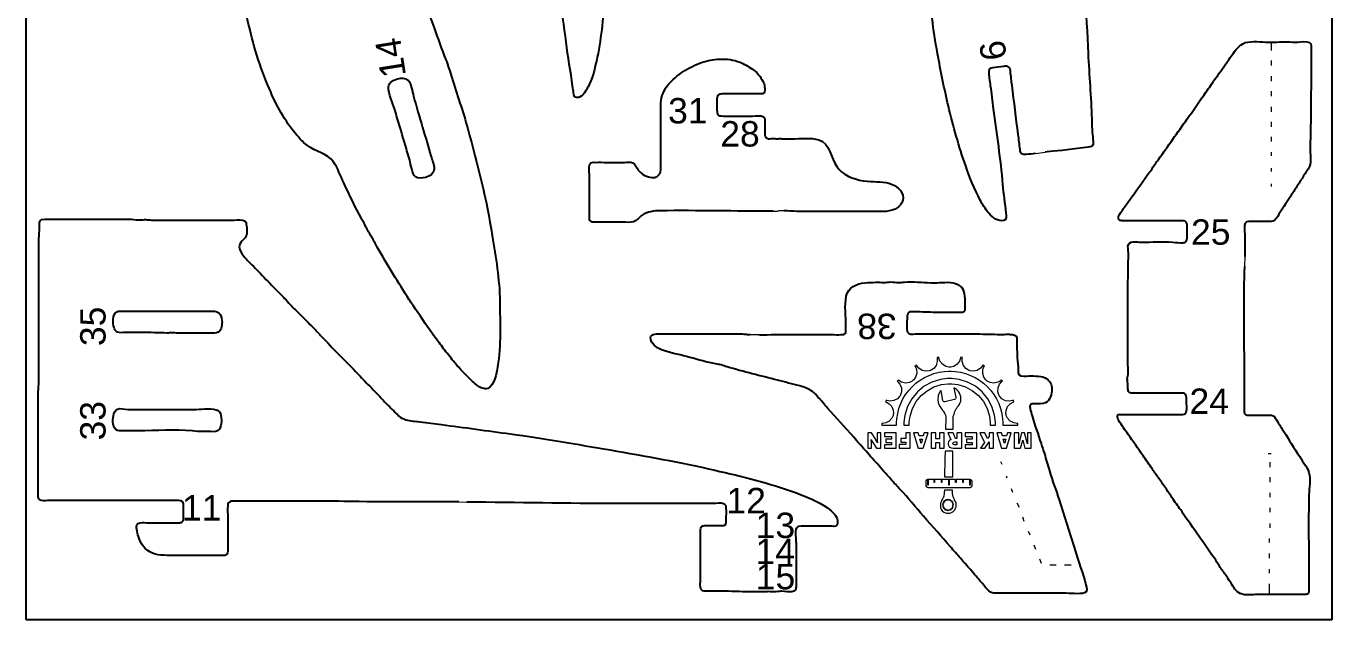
# Model space of a CAD drawing. Extents: x 0 to 180, y 67 to 296.
# Drawn here: x -0.2 to 179.7, y 66.6 to 148.4 of the extents above; entities that cross this region are included whole.
import ezdxf
from ezdxf.enums import TextEntityAlignment as Align

# ---------------------------------------------------------------- set-up
doc = ezdxf.new("R2010")
doc.units = 0
doc.layers.add('Cut', color=7, linetype='Continuous')
for name, color, linetype, lineweight in [('Gravur', 3, 'Continuous', 15), ('Stege', 5, 'Continuous', 20), ('Text', 1, 'Continuous', 25)]:
    doc.layers.add(name, color=color, linetype=linetype, lineweight=lineweight)
doc.styles.add('textstyle22', font='')
doc.styles.add('textstyle23', font='')
doc.styles.add('textstyle25', font='')
doc.styles.add('textstyle26', font='')
doc.styles.add('textstyle27', font='')
doc.styles.add('textstyle28', font='')
doc.styles.add('textstyle29', font='')
doc.styles.add('textstyle31', font='')
doc.styles.add('textstyle32', font='')
doc.styles.add('textstyle33', font='')
doc.styles.add('textstyle34', font='')
doc.styles.add('textstyle35', font='')
doc.styles.add('textstyle36', font='')
doc.styles.add('textstyle37', font='')
doc.styles.get('textstyle22').set_extended_font_data('Arial')
doc.styles.get('textstyle23').set_extended_font_data('Arial')
doc.styles.get('textstyle25').set_extended_font_data('Arial')
doc.styles.get('textstyle26').set_extended_font_data('Arial')
doc.styles.get('textstyle27').set_extended_font_data('Arial')
doc.styles.get('textstyle28').set_extended_font_data('Arial')
doc.styles.get('textstyle29').set_extended_font_data('Arial')
doc.styles.get('textstyle31').set_extended_font_data('Arial')
doc.styles.get('textstyle32').set_extended_font_data('Arial')
doc.styles.get('textstyle33').set_extended_font_data('Arial')
doc.styles.get('textstyle34').set_extended_font_data('Arial')
doc.styles.get('textstyle35').set_extended_font_data('Arial')
doc.styles.get('textstyle36').set_extended_font_data('Arial')
doc.styles.get('textstyle37').set_extended_font_data('Arial')

msp = doc.modelspace()

# ---------------------------------------------------------------- linework, layer by layer
at = {"layer": 'Cut'}
for p, q in [((-0.2, 66.56), (-0.2, 296.03)), ((179.69, 296.03), (179.69, 66.56)), ((150.23, 94.87), (150.04, 94.69)), ((179.69, 66.56), (-0.2, 66.56))]:
    msp.add_line(p, q, dxfattribs=at)
for points in [[(176.82, 145.11), (176.82, 142.16)], [(100.28, 139.02), (96.65, 139.02)], [(87.23, 129.31), (87.23, 132.45), (87.23, 136.47)], [(79.87, 129.6), (82.23, 129.6)], [(77.42, 123.22), (77.42, 127.54)], [(116.18, 122.83), (109.9, 122.83)], [(3.24, 121.75), (8.05, 121.75)], [(24.24, 121.65), (28.46, 121.65)], [(82.03, 121.36), (78.99, 121.36)], [(157.49, 121.56), (151.5, 121.56)], [(170.83, 121.46), (168.77, 121.46)], [(1.57, 113.31), (1.57, 119.1)], [(151.6, 103.6), (151.6, 113.22)], [(15.8, 109.09), (22.76, 109.09), (24.92, 109.09)], [(15.7, 106.15), (13.44, 106.15)], [(87.13, 105.95), (91.94, 105.95), (98.03, 105.95)], [(102.44, 105.86), (106.86, 105.86), (110.78, 105.86)], [(157.98, 97.81), (153.46, 97.81)], [(1.47, 85.35), (1.47, 91.92)], [(15.31, 92.61), (13.34, 92.61)], [(16.88, 82.99), (5.59, 82.99), (2.75, 82.99)], [(32.09, 82.9), (28.95, 82.9)], [(27.57, 81.13), (27.57, 76.71)], [(94.49, 82.6), (91.75, 82.6), (81.34, 82.6)], [(92.73, 72.49), (92.73, 77.5)], [(105.87, 77.11), (105.87, 72.99)], [(25.9, 75.44), (23.35, 75.44), (19.62, 75.44)], [(142.77, 70.24), (135.7, 70.24), (133.64, 70.24)]]:
    msp.add_lwpolyline(points, dxfattribs=at)
for points in [[(142.38, 177.68), (144.62, 166.83), (145.63, 155.66), (146.11, 144.61)], [(74.2, 146.18), (73.67, 150.58), (72.91, 154.95), (72.3, 159.33)], [(53.74, 153.84), (54.55, 151.97), (55.31, 150.07), (56, 148.15)], [(125.36, 144.61), (124.78, 147.83), (124.24, 151.06), (124.64, 154.33)], [(79.49, 152.27), (79.29, 149.36), (79.01, 146.39), (78.37, 143.54)], [(32.64, 141.38), (31.38, 144.52), (30.6, 147.78), (29.93, 151.09)], [(56, 148.15), (56.53, 146.68), (57.04, 145.18), (57.62, 143.73)], [(75.09, 140.1), (74.82, 142.13), (74.44, 144.15), (74.2, 146.18)], [(166.63, 145.3), (166.86, 145.55), (167.1, 145.78), (167.4, 145.95)], [(167.4, 145.95), (168.26, 146.41), (169.59, 146.19), (170.54, 146.18)], [(170.54, 146.18), (170.85, 146.18), (171.13, 146.15), (171.42, 146.16)], [(171.42, 146.16), (171.67, 146.16), (171.85, 146.18), (172.11, 146.18)], [(172.11, 146.18), (173.01, 146.19), (174.04, 146.18), (174.95, 146.18)], [(174.95, 146.18), (175.42, 146.18), (176.17, 146.33), (176.59, 146.13)], [(176.59, 146.13), (176.92, 145.97), (176.82, 145.4), (176.82, 145.11)], [(126.86, 137.35), (126.29, 139.76), (125.8, 142.18), (125.36, 144.61)], [(146.11, 144.61), (146.24, 141.61), (146.52, 138.6), (146.6, 135.59)], [(165.42, 143.63), (165.61, 143.9), (165.78, 144.15), (165.97, 144.42)], [(165.97, 144.42), (166.19, 144.73), (166.38, 145.02), (166.63, 145.3)], [(57.62, 143.73), (57.95, 142.94), (58.19, 142.1), (58.44, 141.28)], [(78.37, 143.54), (78.09, 142.33), (77.81, 141.09), (77.22, 140)], [(88.7, 140.79), (89.34, 141.42), (90.08, 141.98), (90.86, 142.43)], [(90.86, 142.43), (91.68, 142.9), (92.61, 143.31), (93.51, 143.56)], [(93.51, 143.56), (93.93, 143.68), (94.25, 143.72), (94.69, 143.79)], [(94.69, 143.79), (95.04, 143.84), (95.32, 143.83), (95.67, 143.83)], [(95.67, 143.83), (96.69, 143.83), (97.59, 143.69), (98.52, 143.22)], [(98.52, 143.22), (99.14, 142.9), (99.74, 142.58), (100.28, 142.12)], [(100.28, 142.12), (100.75, 141.71), (101.12, 141.16), (101.38, 140.59)], [(132.41, 142.16), (132.39, 141.54), (132.56, 140.82), (132.63, 140.2)], [(132.96, 142.62), (132.66, 142.57), (132.42, 142.49), (132.41, 142.16)], [(134.43, 142.82), (133.96, 142.76), (133.42, 142.7), (132.96, 142.62)], [(135.23, 142.69), (135.04, 142.89), (134.69, 142.85), (134.43, 142.82)], [(135.41, 142.06), (135.39, 142.31), (135.39, 142.52), (135.23, 142.69)], [(163.75, 141.28), (164.31, 142.06), (164.86, 142.85), (165.42, 143.63)], [(176.82, 142.16), (176.82, 139.05), (176.79, 135.94), (176.72, 132.84)], [(34.47, 137.26), (33.75, 138.59), (33.2, 139.98), (32.64, 141.38)], [(49.72, 140), (49.72, 140.64), (50.48, 140.98), (51.02, 141.12)], [(51.02, 141.12), (51.43, 141.22), (52.11, 141.27), (52.43, 140.93)], [(52.43, 140.93), (52.88, 140.46), (52.99, 139.35), (53.17, 138.73)], [(58.44, 141.28), (59.17, 138.92), (60, 136.6), (60.65, 134.21)], [(87.55, 139.12), (87.82, 139.78), (88.21, 140.29), (88.7, 140.79)], [(101.38, 140.59), (101.5, 140.34), (101.55, 140.08), (101.56, 139.81)], [(135.63, 140.2), (135.55, 140.82), (135.47, 141.44), (135.41, 142.06)], [(162.66, 139.71), (162.87, 140.01), (163.07, 140.28), (163.28, 140.59)], [(163.28, 140.59), (163.44, 140.83), (163.59, 141.05), (163.75, 141.28)], [(50.59, 136.86), (50.31, 137.81), (49.72, 139.02), (49.72, 140)], [(53.17, 138.73), (53.58, 137.29), (54, 135.84), (54.41, 134.41)], [(75.23, 139.12), (75.18, 139.42), (75.13, 139.79), (75.09, 140.1)], [(75.49, 138.56), (75.27, 138.67), (75.27, 138.92), (75.23, 139.12)], [(76.05, 138.6), (75.88, 138.53), (75.66, 138.48), (75.49, 138.56)], [(77.22, 140), (76.94, 139.49), (76.61, 138.83), (76.05, 138.6)], [(87.23, 136.47), (87.23, 137.37), (87.21, 138.27), (87.55, 139.12)], [(95.14, 138.86), (94.96, 138.68), (94.98, 138.4), (94.98, 138.14)], [(95.67, 139.02), (95.48, 139.01), (95.29, 139.01), (95.14, 138.86)], [(96.65, 139.02), (96.34, 139.02), (95.97, 139.03), (95.67, 139.02)], [(101.06, 139.03), (100.82, 139.01), (100.53, 139.02), (100.28, 139.02)], [(101.46, 139.18), (101.36, 139.05), (101.21, 139.04), (101.06, 139.03)], [(101.56, 139.81), (101.56, 139.62), (101.59, 139.35), (101.46, 139.18)], [(132.63, 140.2), (132.77, 139.12), (132.89, 138.04), (133.03, 136.96)], [(136.48, 133.43), (136.16, 135.68), (135.93, 137.95), (135.63, 140.2)], [(159.76, 135.59), (160.52, 136.66), (161.26, 137.74), (162.03, 138.83)], [(162.03, 138.83), (162.24, 139.13), (162.45, 139.41), (162.66, 139.71)], [(36.47, 134.12), (35.71, 135.1), (35.06, 136.16), (34.47, 137.26)], [(52.65, 129.9), (51.99, 132.22), (51.27, 134.54), (50.59, 136.86)], [(94.98, 136.76), (94.99, 136.59), (94.97, 136.45), (95.04, 136.3)], [(94.98, 138.14), (94.98, 137.73), (94.98, 137.16), (94.98, 136.76)], [(129.24, 129.11), (128.3, 131.8), (127.52, 134.57), (126.86, 137.35)], [(133.03, 136.96), (133.48, 133.51), (134.04, 130.02), (134.32, 126.56)], [(95.04, 136.3), (95.2, 135.96), (95.54, 135.99), (95.87, 135.98)], [(95.87, 135.98), (96.47, 135.97), (97.05, 135.98), (97.63, 135.98)], [(97.63, 135.98), (98.35, 135.98), (99.16, 135.98), (99.89, 135.98)], [(99.89, 135.98), (100.28, 135.98), (101.08, 136.13), (101.4, 135.88)], [(101.4, 135.88), (101.61, 135.71), (101.56, 135.34), (101.56, 135.1)], [(101.56, 135.1), (101.56, 134.61), (101.55, 134.11), (101.56, 133.62)], [(146.6, 135.59), (146.61, 134.88), (146.65, 134.14), (146.7, 133.43)], [(155.79, 129.99), (157.12, 131.86), (158.43, 133.73), (159.76, 135.59)], [(37.26, 133.14), (36.99, 133.46), (36.73, 133.78), (36.47, 134.12)], [(38.56, 131.92), (38.07, 132.31), (37.66, 132.67), (37.26, 133.14)], [(54.41, 134.41), (54.79, 133.11), (55.23, 131.79), (55.57, 130.49)], [(60.65, 134.21), (61.99, 129.36), (63.24, 124.48), (64.02, 119.5)], [(101.56, 133.62), (101.56, 133.33), (101.57, 133.04), (101.87, 132.91)], [(136.73, 131.37), (136.63, 132.02), (136.57, 132.76), (136.48, 133.43)], [(146.7, 133.43), (146.73, 133.01), (146.85, 132.58), (146.78, 132.16)], [(42.12, 129.7), (41.28, 130.85), (39.64, 131.08), (38.56, 131.92)], [(101.87, 132.91), (102.13, 132.8), (102.36, 132.9), (102.64, 132.89)], [(102.64, 132.89), (102.81, 132.89), (102.95, 132.86), (103.13, 132.86)], [(103.13, 132.86), (103.3, 132.85), (103.45, 132.87), (103.62, 132.87)], [(103.62, 132.87), (103.83, 132.87), (103.98, 132.85), (104.21, 132.84)], [(104.21, 132.84), (104.59, 132.83), (104.87, 132.84), (105.29, 132.84)], [(105.29, 132.84), (106.47, 132.84), (107.88, 133.05), (109.01, 132.7)], [(109.01, 132.7), (110.56, 132.22), (110.7, 130.17), (111.51, 129.01)], [(136.94, 130.78), (136.77, 130.92), (136.76, 131.15), (136.73, 131.37)], [(144.63, 131.49), (142.7, 131.26), (140.77, 131.08), (140.2, 131)], [(146.11, 131.68), (145.62, 131.61), (145.12, 131.55), (144.63, 131.49)], [(146.78, 132.16), (146.72, 131.79), (146.43, 131.72), (146.11, 131.68)], [(176.72, 132.84), (176.71, 131.99), (176.72, 131.14), (176.72, 130.29)], [(43.56, 126.76), (43.1, 127.72), (42.75, 128.83), (42.12, 129.7)], [(53.43, 127.61), (52.94, 128.04), (52.83, 129.28), (52.65, 129.9)], [(55.57, 130.49), (55.72, 129.93), (56.01, 129.3), (56.01, 128.72)], [(77.48, 129.37), (77.61, 129.65), (77.95, 129.6), (78.2, 129.6)], [(78.2, 129.6), (78.74, 129.61), (79.33, 129.6), (79.87, 129.6)], [(82.23, 129.6), (82.58, 129.6), (83.05, 129.69), (83.38, 129.54)], [(83.38, 129.54), (83.76, 129.38), (83.9, 128.83), (84.14, 128.52)], [(137.57, 130.69), (137.38, 130.68), (137.11, 130.65), (136.94, 130.78)], [(138.84, 130.82), (138.46, 130.77), (137.94, 130.7), (137.57, 130.69)], [(155.3, 129.31), (155.46, 129.54), (155.63, 129.76), (155.79, 129.99)], [(176.72, 130.29), (176.72, 129.86), (176.78, 129.41), (176.6, 129.01)], [(56.01, 128.72), (56.01, 128.07), (55.42, 127.69), (54.85, 127.53)], [(77.42, 127.54), (77.42, 128.06), (77.25, 128.92), (77.48, 129.37)], [(84.14, 128.52), (84.71, 127.79), (86.31, 126.95), (87.05, 127.95)], [(87.05, 127.95), (87.31, 128.31), (87.23, 128.88), (87.23, 129.31)], [(111.51, 129.01), (111.7, 128.74), (111.9, 128.48), (112.16, 128.27)], [(112.16, 128.27), (113.19, 127.4), (114.85, 127.01), (116.18, 126.96)], [(131.24, 124.4), (130.43, 125.9), (129.81, 127.49), (129.24, 129.11)], [(151.81, 124.4), (152.64, 125.54), (153.46, 126.7), (154.26, 127.84)], [(154.26, 127.84), (154.43, 128.07), (154.59, 128.29), (154.77, 128.52)], [(154.77, 128.52), (154.96, 128.79), (155.12, 129.04), (155.3, 129.31)], [(176.6, 129.01), (176.36, 128.51), (175.99, 128.03), (175.68, 127.54)], [(46.02, 121.85), (45.12, 123.44), (44.35, 125.1), (43.56, 126.76)], [(54.85, 127.53), (54.45, 127.43), (53.76, 127.32), (53.43, 127.61)], [(116.18, 126.96), (117.27, 126.91), (118.43, 127), (119.42, 126.43)], [(119.42, 126.43), (120.24, 125.94), (120.96, 124.97), (120.43, 124.01)], [(134.32, 126.56), (134.43, 125.25), (134.64, 123.94), (134.79, 122.64)], [(174.87, 126.27), (174.58, 125.79), (174.29, 125.38), (173.98, 124.89)], [(175.68, 127.54), (175.41, 127.11), (175.14, 126.69), (174.87, 126.27)], [(131.75, 123.52), (131.56, 123.81), (131.41, 124.09), (131.24, 124.4)], [(150.83, 123.03), (151.16, 123.49), (151.47, 123.94), (151.81, 124.4)], [(173.98, 124.89), (173.51, 124.16), (173.04, 123.47), (172.57, 122.73)], [(77.42, 122.05), (77.41, 122.39), (77.42, 122.86), (77.42, 123.22)], [(87.13, 122.93), (86.29, 122.92), (85.39, 122.8), (84.68, 122.32)], [(102.73, 122.86), (97.55, 122.86), (92.33, 122.99), (87.13, 122.93)], [(105.97, 122.84), (105.38, 122.86), (104.8, 122.93), (104.21, 122.93)], [(106.95, 122.83), (106.65, 122.83), (106.29, 122.84), (105.97, 122.84)], [(107.64, 122.83), (107.41, 122.83), (107.19, 122.83), (106.95, 122.83)], [(109.9, 122.83), (109.15, 122.83), (108.37, 122.83), (107.64, 122.83)], [(119.51, 123.16), (118.5, 122.67), (117.27, 122.83), (116.18, 122.83)], [(120.43, 124.01), (120.22, 123.62), (119.92, 123.35), (119.51, 123.16)], [(133.35, 121.79), (132.69, 122.16), (132.15, 122.89), (131.75, 123.52)], [(134.79, 122.64), (134.84, 122.24), (134.95, 121.71), (134.51, 121.59)], [(150.35, 122.24), (150.45, 122.5), (150.64, 122.77), (150.83, 123.03)], [(172.57, 122.73), (172.34, 122.37), (172.13, 121.88), (171.78, 121.61)], [(1.57, 119.1), (1.57, 119.6), (1.64, 120.08), (1.66, 120.57)], [(1.66, 120.57), (1.68, 120.92), (1.58, 121.22), (1.73, 121.52)], [(1.73, 121.52), (1.9, 121.87), (2.88, 121.75), (3.24, 121.75)], [(8.05, 121.75), (10.13, 121.75), (12.25, 121.84), (14.33, 121.75)], [(14.33, 121.75), (14.76, 121.73), (15.15, 121.64), (15.6, 121.66)], [(15.6, 121.66), (15.84, 121.67), (16.05, 121.71), (16.29, 121.71)], [(16.29, 121.71), (16.57, 121.7), (16.78, 121.66), (17.07, 121.65)], [(17.07, 121.65), (17.38, 121.65), (17.64, 121.65), (17.96, 121.65)], [(17.96, 121.65), (20.01, 121.65), (22.17, 121.65), (24.24, 121.65)], [(28.46, 121.65), (28.87, 121.65), (29.66, 121.8), (29.97, 121.5)], [(30.16, 120.87), (30.25, 120.31), (30.3, 119.69), (29.96, 119.2)], [(29.97, 121.5), (30.13, 121.34), (30.13, 121.08), (30.16, 120.87)], [(46.58, 120.77), (46.4, 121.14), (46.22, 121.5), (46.02, 121.85)], [(47.41, 119.3), (47.14, 119.78), (46.84, 120.27), (46.58, 120.77)], [(77.58, 121.46), (77.39, 121.61), (77.42, 121.86), (77.42, 122.05)], [(78.01, 121.36), (77.84, 121.37), (77.7, 121.36), (77.58, 121.46)], [(78.99, 121.36), (78.68, 121.36), (78.31, 121.35), (78.01, 121.36)], [(83.5, 121.42), (83.07, 121.26), (82.49, 121.36), (82.03, 121.36)], [(84.68, 122.32), (84.27, 122.04), (83.97, 121.59), (83.5, 121.42)], [(134.51, 121.59), (134.18, 121.49), (133.69, 121.6), (133.35, 121.79)], [(150.3, 121.78), (150.23, 121.96), (150.3, 122.13), (150.35, 122.24)], [(150.72, 121.56), (150.55, 121.58), (150.37, 121.58), (150.3, 121.78)], [(151.5, 121.56), (151.26, 121.56), (150.93, 121.54), (150.72, 121.56)], [(158.96, 121.56), (158.49, 121.56), (157.96, 121.56), (157.49, 121.56)], [(159.73, 121.06), (159.65, 121.54), (159.38, 121.55), (158.96, 121.56)], [(159.74, 119.3), (159.75, 119.81), (159.81, 120.6), (159.73, 121.06)], [(167.75, 121.23), (167.55, 120.83), (167.69, 120.13), (167.69, 119.69)], [(168.77, 121.46), (168.47, 121.46), (167.91, 121.55), (167.75, 121.23)], [(171.78, 121.61), (171.51, 121.41), (171.16, 121.46), (170.83, 121.46)], [(29.96, 119.2), (29.74, 118.88), (29.37, 118.69), (29.23, 118.31)], [(48.16, 117.93), (47.91, 118.38), (47.66, 118.85), (47.41, 119.3)], [(64.02, 119.5), (64.48, 116.53), (65.04, 113.47), (65.06, 110.47)], [(151.6, 118.02), (151.64, 118.89), (152.82, 118.61), (153.46, 118.61)], [(159.59, 118.68), (159.74, 118.84), (159.74, 119.09), (159.74, 119.3)], [(167.69, 119.69), (167.69, 118.48), (167.74, 117.27), (167.7, 116.63)], [(29.23, 118.31), (29.06, 117.85), (29.31, 117.32), (29.57, 116.95)], [(29.57, 116.95), (29.99, 116.33), (30.57, 115.81), (31.11, 115.28)], [(50.38, 114.2), (49.64, 115.42), (48.85, 116.67), (48.16, 117.93)], [(151.67, 116.85), (151.68, 117.24), (151.59, 117.63), (151.6, 118.02)], [(153.46, 118.61), (154.89, 118.61), (156.37, 118.7), (157.78, 118.6)], [(157.78, 118.6), (158.2, 118.57), (158.74, 118.5), (159.16, 118.53)], [(159.16, 118.53), (159.33, 118.54), (159.47, 118.57), (159.59, 118.68)], [(31.11, 115.28), (31.43, 114.95), (31.76, 114.63), (32.08, 114.29)], [(151.6, 113.22), (151.6, 114.43), (151.64, 115.64), (151.67, 116.85)], [(167.65, 115.26), (167.47, 111.14), (167.59, 106.18), (167.59, 101.24)], [(32.08, 114.29), (32.76, 113.57), (33.45, 112.85), (34.15, 112.14)], [(52.58, 110.66), (51.87, 111.84), (51.09, 113.01), (50.38, 114.2)], [(1.57, 99.38), (1.58, 104.01), (1.57, 108.67), (1.57, 113.31)], [(34.15, 112.14), (34.58, 111.7), (35, 111.3), (35.42, 110.86)], [(112.79, 111.15), (113.05, 112.41), (114.23, 112.89), (115.39, 113)], [(115.39, 113), (115.92, 113.05), (116.34, 113.01), (116.86, 113.08)], [(116.86, 113.08), (117.27, 113.13), (117.56, 113.05), (117.94, 113.04)], [(117.94, 113.04), (118.27, 113.04), (118.59, 113.12), (118.93, 113.12)], [(118.93, 113.12), (119.3, 113.12), (119.64, 113.03), (120, 113.03)], [(120, 113.03), (120.27, 113.03), (120.52, 113.09), (120.79, 113.11)], [(120.79, 113.11), (121.38, 113.15), (122.06, 113.15), (122.65, 113.11)], [(122.65, 113.11), (123.25, 113.07), (123.81, 113.02), (124.42, 113.02)], [(124.42, 113.02), (124.7, 113.02), (125.03, 113.02), (125.3, 113.02)], [(125.3, 113.02), (126.21, 113.02), (127.33, 113.23), (128.15, 112.78)], [(128.15, 112.78), (128.43, 112.63), (128.66, 112.42), (128.83, 112.14)], [(128.83, 112.14), (129.04, 111.77), (129.07, 111.28), (129.11, 110.86)], [(35.42, 110.86), (35.7, 110.57), (35.93, 110.27), (36.21, 109.98)], [(36.21, 109.98), (36.68, 109.48), (37.17, 109.04), (37.65, 108.56)], [(53.11, 109.88), (52.93, 110.15), (52.75, 110.38), (52.58, 110.66)], [(55.8, 105.95), (54.89, 107.25), (54, 108.57), (53.11, 109.88)], [(65.06, 110.47), (65.07, 107.43), (65.26, 104.46), (64.75, 101.44)], [(112.74, 107.03), (112.74, 108.34), (112.53, 109.87), (112.79, 111.15)], [(129.11, 110.86), (129.15, 110.49), (129.13, 110.05), (129.13, 109.68)], [(11.93, 106.84), (11.74, 107.43), (11.65, 108.61), (12.29, 108.99)], [(12.29, 108.99), (12.55, 109.15), (12.87, 109.09), (13.15, 109.09)], [(13.15, 109.09), (13.52, 109.09), (13.95, 109.09), (14.33, 109.09)], [(14.33, 109.09), (14.81, 109.09), (15.31, 109.09), (15.8, 109.09)], [(24.92, 109.09), (25.27, 109.09), (25.67, 109.15), (26, 109.06)], [(26, 109.06), (26.52, 108.93), (26.74, 108.3), (26.78, 107.82)], [(37.65, 108.56), (37.93, 108.29), (38.18, 108), (38.46, 107.72)], [(121.18, 108.21), (121.17, 107.68), (121, 106.67), (121.24, 106.18)], [(121.41, 108.9), (121.18, 108.74), (121.19, 108.45), (121.18, 108.21)], [(122.26, 109), (121.94, 109), (121.66, 109.06), (121.41, 108.9)], [(125.11, 108.93), (124.17, 108.93), (123.21, 109), (122.26, 109)], [(125.89, 108.9), (125.59, 108.9), (125.4, 108.93), (125.11, 108.93)], [(127.07, 108.9), (126.67, 108.9), (126.3, 108.89), (125.89, 108.9)], [(128.54, 108.9), (128.06, 108.88), (127.55, 108.9), (127.07, 108.9)], [(129.03, 109.05), (128.91, 108.9), (128.73, 108.91), (128.54, 108.9)], [(129.13, 109.68), (129.13, 109.49), (129.17, 109.23), (129.03, 109.05)], [(12.37, 106.21), (12.1, 106.32), (12.01, 106.58), (11.93, 106.84)], [(13.44, 106.15), (13.11, 106.15), (12.68, 106.08), (12.37, 106.21)], [(19.23, 106.08), (18.06, 106.11), (16.89, 106.15), (15.7, 106.15)], [(19.92, 106.13), (19.68, 106.13), (19.47, 106.07), (19.23, 106.08)], [(20.7, 106.06), (20.43, 106.07), (20.2, 106.13), (19.92, 106.13)], [(26.28, 106.21), (25.98, 105.99), (25.57, 106.05), (25.22, 106.05)], [(26.78, 107.82), (26.82, 107.27), (26.75, 106.56), (26.28, 106.21)], [(38.46, 107.72), (38.76, 107.42), (39.05, 107.14), (39.35, 106.84)], [(39.35, 106.84), (39.82, 106.36), (40.25, 105.85), (40.72, 105.37)], [(112.52, 105.92), (112.74, 106.03), (112.73, 106.25), (112.74, 106.45)], [(112.74, 106.45), (112.75, 106.63), (112.74, 106.84), (112.74, 107.03)], [(121.24, 106.18), (121.4, 105.85), (121.97, 105.95), (122.26, 105.95)], [(21.78, 106.05), (21.42, 106.05), (21.07, 106.04), (20.7, 106.06)], [(22.96, 106.05), (22.57, 106.05), (22.18, 106.05), (21.78, 106.05)], [(25.22, 106.05), (24.46, 106.05), (23.71, 106.05), (22.96, 106.05)], [(40.72, 105.37), (41.58, 104.5), (42.39, 103.61), (43.26, 102.77)], [(56.53, 104.97), (56.28, 105.3), (56.04, 105.62), (55.8, 105.95)], [(57.8, 103.3), (57.36, 103.86), (56.96, 104.41), (56.53, 104.97)], [(85.85, 105.17), (85.6, 106.06), (86.53, 105.95), (87.13, 105.95)], [(87.62, 103.67), (86.9, 103.91), (86.07, 104.39), (85.85, 105.17)], [(98.03, 105.95), (98.31, 105.95), (98.63, 105.96), (98.91, 105.93)], [(98.91, 105.93), (99.11, 105.9), (99.28, 105.87), (99.5, 105.87)], [(100.63, 105.86), (100.91, 105.84), (101.7, 105.86), (102.44, 105.86)], [(110.78, 105.86), (111.18, 105.86), (111.67, 105.85), (112.06, 105.86)], [(112.06, 105.86), (112.23, 105.86), (112.37, 105.84), (112.52, 105.92)], [(122.26, 105.95), (123.02, 105.95), (123.85, 105.95), (124.62, 105.95)], [(124.62, 105.95), (126.81, 105.95), (129, 105.95), (131.19, 105.95)], [(131.19, 105.95), (132.27, 105.95), (133.36, 105.89), (134.43, 105.89)], [(134.43, 105.89), (134.66, 105.89), (134.88, 105.95), (135.12, 105.93)], [(135.12, 105.93), (135.31, 105.92), (135.51, 105.89), (135.7, 105.86)], [(135.7, 105.86), (135.89, 105.83), (136.06, 105.83), (136.19, 105.63)], [(136.19, 105.63), (136.36, 105.37), (136.29, 105.02), (136.29, 104.68)], [(136.29, 104.68), (136.29, 103.61), (136.34, 102.5), (136.46, 101.44)], [(43.26, 102.77), (43.89, 102.15), (44.49, 101.5), (45.14, 100.85)], [(59.25, 101.54), (58.75, 102.12), (58.28, 102.69), (57.8, 103.3)], [(91.25, 102.72), (90.06, 103.04), (88.8, 103.28), (87.62, 103.67)], [(94.79, 101.83), (93.6, 102.07), (92.42, 102.4), (91.25, 102.72)], [(151.62, 101.05), (151.56, 101.78), (151.6, 102.83), (151.6, 103.6)], [(45.14, 100.85), (45.78, 100.2), (46.27, 99.63), (46.9, 98.99)], [(59.86, 100.85), (59.64, 101.08), (59.46, 101.3), (59.25, 101.54)], [(60.64, 100.07), (60.37, 100.33), (60.12, 100.58), (59.86, 100.85)], [(64.75, 101.44), (64.61, 100.57), (64.34, 98.81), (63.39, 98.46)], [(95.57, 101.69), (95.31, 101.76), (95.06, 101.78), (94.79, 101.83)], [(96.36, 101.43), (96.08, 101.51), (95.84, 101.62), (95.57, 101.69)], [(103.32, 99.59), (101.01, 100.17), (98.65, 100.75), (96.36, 101.43)], [(136.46, 101.44), (136.5, 101.12), (136.38, 100.58), (136.59, 100.32)], [(151.61, 100.36), (151.67, 100.63), (151.64, 100.75), (151.62, 101.05)], [(167.59, 101.24), (167.59, 99.68), (167.59, 98.1), (167.59, 96.53)], [(1.47, 98.01), (1.48, 98.47), (1.57, 98.92), (1.57, 99.38)], [(46.9, 98.99), (47.53, 98.35), (48.16, 97.74), (48.76, 97.08)], [(62.01, 98.83), (61.49, 99.2), (61.09, 99.62), (60.64, 100.07)], [(106.37, 98.79), (105.36, 99.07), (104.33, 99.33), (103.32, 99.59)], [(136.59, 100.32), (136.83, 100.02), (137.62, 100.17), (137.96, 100.17)], [(137.96, 100.17), (138.68, 100.16), (139.83, 100.22), (140.41, 99.79)], [(140.41, 99.79), (140.86, 99.46), (141.09, 98.96), (141.1, 98.4)], [(151.51, 99.67), (151.49, 99.91), (151.55, 100.07), (151.61, 100.36)], [(151.6, 98.5), (151.59, 98.88), (151.56, 99.31), (151.51, 99.67)], [(1.47, 91.92), (1.47, 93.95), (1.42, 95.98), (1.47, 98.01)], [(63.39, 98.46), (62.89, 98.27), (62.4, 98.57), (62.01, 98.83)], [(108.13, 98.03), (107.6, 98.43), (107.01, 98.62), (106.37, 98.79)], [(108.93, 97.22), (108.65, 97.53), (108.47, 97.77), (108.13, 98.03)], [(110.22, 95.75), (109.8, 96.23), (109.35, 96.76), (108.93, 97.22)], [(141.1, 98.4), (141.12, 97.71), (140.86, 96.79), (140.22, 96.45)], [(151.66, 98.04), (151.59, 98.19), (151.6, 98.32), (151.6, 98.5)], [(152.19, 97.81), (151.99, 97.82), (151.76, 97.82), (151.66, 98.04)], [(153.46, 97.81), (153.06, 97.81), (152.58, 97.79), (152.19, 97.81)], [(158.96, 97.81), (158.66, 97.82), (158.29, 97.81), (157.98, 97.81)], [(159.49, 97.65), (159.34, 97.8), (159.15, 97.8), (158.96, 97.81)], [(159.65, 97.03), (159.64, 97.25), (159.65, 97.49), (159.49, 97.65)], [(11.83, 94.67), (11.9, 95.02), (12.02, 95.43), (12.37, 95.58)], [(12.37, 95.58), (12.83, 95.78), (13.33, 95.59), (13.84, 95.56)], [(13.84, 95.56), (14.51, 95.52), (15.22, 95.56), (15.9, 95.55)], [(15.9, 95.55), (18.22, 95.53), (20.54, 95.55), (22.86, 95.55)], [(22.86, 95.55), (23.82, 95.55), (25.08, 95.77), (26, 95.52)], [(26, 95.52), (26.75, 95.32), (26.74, 94.21), (26.68, 93.59)], [(48.76, 97.08), (49.05, 96.76), (49.34, 96.45), (49.65, 96.14)], [(49.65, 96.14), (49.91, 95.88), (50.17, 95.62), (50.44, 95.36)], [(50.44, 95.36), (50.66, 95.13), (50.88, 94.9), (51.12, 94.69)], [(113.81, 91.73), (112.61, 93.07), (111.41, 94.4), (110.22, 95.75)], [(138.12, 96.11), (138.06, 95.97), (138.11, 95.78), (138.13, 95.65)], [(138.84, 96.34), (138.51, 96.34), (138.25, 96.41), (138.12, 96.11)], [(138.13, 95.65), (138.2, 95.37), (138.31, 94.97), (138.39, 94.67)], [(140.22, 96.45), (139.85, 96.27), (139.26, 96.34), (138.84, 96.34)], [(159.62, 95.18), (159.76, 95.65), (159.66, 96.46), (159.65, 97.03)], [(167.59, 95.55), (167.6, 95.37), (167.57, 95.17), (167.65, 95)], [(167.59, 96.53), (167.59, 96.22), (167.59, 95.86), (167.59, 95.55)], [(12.37, 92.67), (11.71, 92.93), (11.7, 94.08), (11.83, 94.67)], [(26.68, 93.59), (26.65, 93.26), (26.51, 92.89), (26.25, 92.67)], [(51.12, 94.69), (51.43, 94.43), (51.72, 94.27), (52.1, 94.14)], [(52.1, 94.14), (52.73, 93.91), (53.41, 93.94), (54.07, 93.86)], [(54.07, 93.86), (55.05, 93.74), (56.03, 93.59), (57.01, 93.47)], [(138.39, 94.67), (138.73, 93.39), (139.25, 92.12), (139.62, 90.84)], [(150.36, 93.98), (150.2, 94.27), (150.21, 94.49), (150.04, 94.69)], [(150.23, 94.87), (150.34, 94.87), (150.45, 94.87), (150.72, 94.87)], [(151.63, 92.12), (151.22, 92.71), (150.71, 93.36), (150.36, 93.98)], [(150.72, 94.87), (150.88, 94.87), (151.06, 94.87), (151.21, 94.87)], [(151.21, 94.87), (151.63, 94.87), (152.15, 94.87), (152.58, 94.87)], [(152.58, 94.87), (154.17, 94.87), (155.8, 94.87), (157.39, 94.87)], [(157.39, 94.87), (157.88, 94.87), (158.49, 94.86), (158.96, 94.87)], [(158.96, 94.87), (159.24, 94.87), (159.52, 94.84), (159.62, 95.18)], [(167.65, 95), (167.78, 94.73), (168.18, 94.77), (168.48, 94.77)], [(168.48, 94.77), (169.19, 94.77), (169.92, 94.77), (170.64, 94.77)], [(170.64, 94.77), (170.93, 94.77), (171.32, 94.83), (171.58, 94.67)], [(171.58, 94.67), (171.87, 94.5), (172.02, 94.16), (172.19, 93.89)], [(172.19, 93.89), (172.48, 93.43), (172.77, 92.97), (173.06, 92.51)], [(13.34, 92.61), (13.03, 92.61), (12.66, 92.55), (12.37, 92.67)], [(22.67, 92.59), (20.26, 92.82), (17.73, 92.61), (15.31, 92.61)], [(24.14, 92.51), (23.65, 92.51), (23.15, 92.55), (22.67, 92.59)], [(24.92, 92.51), (24.65, 92.51), (24.41, 92.51), (24.14, 92.51)], [(26.25, 92.67), (25.92, 92.4), (25.32, 92.51), (24.92, 92.51)], [(57.01, 93.47), (60.18, 93.07), (63.36, 92.61), (66.53, 92.19)], [(66.53, 92.19), (71.12, 91.59), (75.7, 90.74), (80.26, 89.97)], [(153.69, 89.18), (153.02, 90.15), (152.3, 91.14), (151.63, 92.12)], [(173.06, 92.51), (173.77, 91.37), (174.51, 90.22), (175.25, 89.08)], [(80.26, 89.97), (85.09, 89.16), (89.93, 88.27), (94.69, 87.18)], [(114.58, 90.84), (114.32, 91.15), (114.07, 91.43), (113.81, 91.73)], [(115.38, 89.96), (115.11, 90.26), (114.85, 90.53), (114.58, 90.84)], [(116.14, 89.08), (115.88, 89.38), (115.65, 89.67), (115.38, 89.96)], [(139.62, 90.84), (139.75, 90.38), (139.94, 89.93), (140.08, 89.47)], [(117.04, 88.1), (116.74, 88.43), (116.43, 88.73), (116.14, 89.08)], [(140.08, 89.47), (140.31, 88.68), (140.57, 87.9), (140.79, 87.11)], [(154.97, 87.31), (154.53, 87.95), (154.11, 88.55), (153.69, 89.18)], [(175.25, 89.08), (175.42, 88.81), (175.57, 88.56), (175.74, 88.29)], [(175.74, 88.29), (175.95, 87.95), (176.23, 87.59), (176.4, 87.21)], [(94.69, 87.18), (98.42, 86.32), (102.18, 85.43), (105.78, 84.1)], [(118.93, 85.94), (118.29, 86.64), (117.68, 87.39), (117.04, 88.1)], [(140.79, 87.11), (141.18, 85.76), (141.68, 84.43), (142.11, 83.09)], [(155.85, 86.04), (155.58, 86.44), (155.25, 86.9), (154.97, 87.31)], [(176.4, 87.21), (176.82, 86.31), (176.62, 85.12), (176.54, 84.17)], [(1.47, 83.68), (1.46, 84.23), (1.47, 84.8), (1.47, 85.35)], [(120.19, 84.56), (119.77, 85.01), (119.35, 85.48), (118.93, 85.94)], [(123.43, 80.84), (122.37, 82.07), (121.31, 83.37), (120.19, 84.56)], [(156.9, 84.56), (156.54, 85.08), (156.2, 85.53), (155.85, 86.04)], [(157.68, 83.39), (157.41, 83.8), (157.17, 84.16), (156.9, 84.56)], [(1.63, 83.09), (1.46, 83.23), (1.48, 83.49), (1.47, 83.68)], [(2.75, 82.99), (2.44, 82.99), (1.89, 82.89), (1.63, 83.09)], [(20.31, 82.99), (19.17, 82.99), (18.02, 82.99), (16.88, 82.99)], [(21.33, 82.84), (21.1, 83.07), (20.66, 82.99), (20.31, 82.99)], [(21.49, 82.21), (21.48, 82.43), (21.5, 82.67), (21.33, 82.84)], [(27.8, 82.79), (27.59, 82.66), (27.58, 82.42), (27.57, 82.21)], [(28.95, 82.9), (28.54, 82.9), (28.12, 83.01), (27.8, 82.79)], [(43.57, 82.89), (39.75, 82.99), (35.91, 82.9), (32.09, 82.9)], [(59.43, 82.83), (54.89, 82.86), (49.19, 82.76), (43.57, 82.89)], [(81.34, 82.6), (74.42, 82.6), (67.46, 82.71), (60.54, 82.8)], [(105.78, 84.1), (107.31, 83.52), (108.86, 82.93), (110.19, 81.99)], [(142.11, 83.09), (142.85, 80.77), (143.59, 78.45), (144.31, 76.12)], [(158.86, 81.72), (158.48, 82.27), (158.06, 82.82), (157.68, 83.39)], [(176.54, 84.17), (176.5, 83.69), (176.55, 83.19), (176.53, 82.7)], [(21.49, 80.74), (21.49, 81.16), (21.5, 81.78), (21.49, 82.21)], [(27.57, 82.21), (27.56, 81.88), (27.57, 81.47), (27.57, 81.13)], [(95.86, 82.57), (95.46, 82.68), (94.94, 82.6), (94.49, 82.6)], [(96.26, 81.91), (96.24, 82.24), (96.23, 82.47), (95.86, 82.57)], [(96.26, 80.44), (96.26, 80.88), (96.28, 81.49), (96.26, 81.91)], [(110.19, 81.99), (110.55, 81.74), (110.87, 81.46), (111.15, 81.13)], [(111.15, 81.13), (111.38, 80.86), (111.53, 80.58), (111.57, 80.25)], [(159.59, 80.64), (159.33, 81), (159.11, 81.35), (158.86, 81.72)], [(176.53, 82.7), (176.41, 79.83), (176.52, 76.93), (176.52, 74.06)], [(15.02, 79.26), (15.02, 79.48), (15.03, 79.71), (15.24, 79.85)], [(15.21, 78.28), (15.12, 78.58), (15.03, 78.96), (15.02, 79.26)], [(15.24, 79.85), (15.54, 80.05), (15.99, 79.95), (16.39, 79.95)], [(16.39, 79.95), (17.53, 79.95), (18.68, 79.95), (19.82, 79.95)], [(19.82, 79.95), (20.13, 79.95), (20.5, 79.95), (20.8, 79.95)], [(20.8, 79.95), (20.98, 79.96), (21.11, 79.94), (21.26, 80.01)], [(21.26, 80.01), (21.52, 80.14), (21.49, 80.49), (21.49, 80.74)], [(92.73, 78.87), (92.73, 79.07), (92.71, 79.32), (92.88, 79.46)], [(92.88, 79.46), (93.07, 79.61), (93.39, 79.56), (93.61, 79.56)], [(93.61, 79.56), (94.17, 79.56), (94.81, 79.56), (95.38, 79.56)], [(95.38, 79.56), (95.65, 79.56), (95.9, 79.5), (96.1, 79.66)], [(96.1, 79.66), (96.3, 79.82), (96.26, 80.18), (96.26, 80.44)], [(105.93, 79.23), (105.67, 78.71), (105.87, 77.69), (105.87, 77.11)], [(107.35, 79.46), (106.99, 79.46), (106.12, 79.61), (105.93, 79.23)], [(110.58, 79.46), (109.51, 79.46), (108.43, 79.46), (107.35, 79.46)], [(111.5, 79.62), (111.28, 79.38), (110.93, 79.46), (110.58, 79.46)], [(111.57, 80.25), (111.59, 80.05), (111.65, 79.79), (111.5, 79.62)], [(127.15, 76.62), (125.93, 78.03), (124.67, 79.41), (123.43, 80.84)], [(162, 77.2), (161.2, 78.36), (160.4, 79.49), (159.59, 80.64)], [(15.58, 77.3), (15.43, 77.62), (15.31, 77.95), (15.21, 78.28)], [(92.73, 77.5), (92.73, 77.95), (92.72, 78.42), (92.73, 78.87)], [(16.48, 76.16), (16.09, 76.47), (15.8, 76.86), (15.58, 77.3)], [(19.62, 75.44), (18.55, 75.44), (17.37, 75.47), (16.48, 76.16)], [(27.57, 76.03), (27.56, 75.69), (27.56, 75.52), (27.17, 75.45)], [(27.57, 76.71), (27.57, 76.49), (27.58, 76.24), (27.57, 76.03)], [(128.53, 75.05), (128.07, 75.56), (127.6, 76.1), (127.15, 76.62)], [(144.31, 76.12), (144.79, 74.56), (145.37, 72.98), (145.8, 71.41)], [(162.74, 76.12), (162.49, 76.49), (162.25, 76.84), (162, 77.2)], [(163.5, 75.05), (163.24, 75.41), (162.99, 75.75), (162.74, 76.12)], [(27.17, 75.45), (26.8, 75.39), (26.33, 75.44), (25.9, 75.44)], [(129.89, 73.48), (129.43, 74), (128.98, 74.52), (128.53, 75.05)], [(164.19, 73.97), (163.95, 74.33), (163.75, 74.67), (163.5, 75.05)], [(165.15, 72.59), (164.82, 73.07), (164.51, 73.5), (164.19, 73.97)], [(176.52, 74.06), (176.52, 73.03), (176.53, 71.96), (176.52, 70.92)], [(92.83, 70.69), (92.54, 71.05), (92.73, 72.05), (92.73, 72.49)], [(105.87, 72.99), (105.87, 72.43), (105.9, 71.64), (105.87, 71.12)], [(130.67, 72.59), (130.41, 72.89), (130.15, 73.18), (129.89, 73.48)], [(131.84, 71.22), (131.43, 71.69), (131.07, 72.13), (130.67, 72.59)], [(165.67, 71.81), (165.5, 72.08), (165.34, 72.33), (165.15, 72.59)], [(93.61, 70.53), (93.37, 70.53), (93, 70.48), (92.83, 70.69)], [(95.57, 70.53), (94.92, 70.55), (94.26, 70.53), (93.61, 70.53)], [(99.5, 70.43), (98.18, 70.43), (96.88, 70.49), (95.57, 70.53)], [(101.46, 70.43), (100.83, 70.43), (100.13, 70.43), (99.5, 70.43)], [(102.05, 70.45), (101.84, 70.44), (101.68, 70.44), (101.46, 70.43)], [(103.13, 70.44), (102.71, 70.42), (102.43, 70.45), (102.05, 70.45)], [(103.9, 70.5), (103.75, 70.51), (103.51, 70.45), (103.13, 70.44)], [(105.09, 70.44), (104.76, 70.45), (104.48, 70.41), (103.9, 70.5)], [(105.72, 70.59), (105.55, 70.43), (105.34, 70.43), (105.09, 70.44)], [(105.87, 71.12), (105.86, 70.95), (105.87, 70.74), (105.72, 70.59)], [(132.66, 70.39), (132.33, 70.6), (132.09, 70.93), (131.84, 71.22)], [(133.64, 70.24), (133.3, 70.24), (132.96, 70.21), (132.66, 70.39)], [(145.6, 70.27), (144.9, 70.06), (143.6, 70.24), (142.77, 70.24)], [(145.8, 71.41), (145.91, 71), (146.05, 70.4), (145.6, 70.27)], [(166.82, 70.32), (166.34, 70.66), (165.99, 71.32), (165.67, 71.81)], [(169.16, 70.04), (168.44, 70.04), (167.44, 69.87), (166.82, 70.32)], [(176.52, 70.92), (176.52, 70.64), (176.56, 70.23), (176.3, 70.1)], [(170.44, 70.04), (170.05, 70.04), (169.57, 70.04), (169.16, 70.04)], [(171.03, 70.06), (170.82, 70.06), (170.64, 70.05), (170.44, 70.04)], [(171.72, 70.04), (171.47, 70.04), (171.27, 70.06), (171.03, 70.06)], [(174.17, 70.04), (173.38, 70.04), (172.5, 70.04), (171.72, 70.04)], [(175.74, 70.04), (175.24, 70.04), (174.67, 70.04), (174.17, 70.04)], [(176.3, 70.1), (176.12, 70.01), (175.96, 70.04), (175.74, 70.04)]]:
    msp.add_open_spline(points, degree=3, dxfattribs=at)
at = {"layer": 'Gravur'}
for points in [[(171.32, 146.09), (171.32, 145.01)], [(171.32, 143.63), (171.32, 142.95)], [(171.32, 141.47), (171.32, 140.79)], [(171.32, 139.41), (171.32, 138.73)], [(171.32, 137.26), (171.32, 136.57)], [(171.32, 135.19), (171.32, 134.51)], [(171.32, 133.13), (171.32, 132.45)], [(171.32, 130.98), (171.32, 130.49)], [(171.32, 128.82), (171.32, 128.33)], [(171.32, 126.66), (171.32, 126.27)], [(134.04, 88.39), (134.23, 88)], [(170.93, 89.47), (171.32, 89.47)], [(171.13, 88.29), (171.13, 87.61)], [(134.82, 86.43), (134.92, 86.13)], [(135.51, 84.66), (135.7, 84.17)], [(171.13, 86.23), (171.13, 85.54)], [(171.13, 84.07), (171.13, 83.48)], [(136.29, 82.7), (136.59, 82.11)], [(171.13, 82.01), (171.13, 81.42)], [(137.08, 80.74), (137.27, 80.15)], [(171.13, 79.85), (171.13, 79.26)], [(137.86, 78.77), (138.06, 78.28)], [(171.03, 77.79), (171.03, 77.2)], [(138.65, 76.91), (138.84, 76.32)], [(171.03, 75.73), (171.03, 75.05)], [(139.43, 74.95), (139.63, 74.36)], [(140.81, 74.16), (141.69, 74.16)], [(142.87, 74.16), (143.75, 74.16)], [(171.03, 73.57), (171.03, 72.98)]]:
    msp.add_lwpolyline(points, dxfattribs=at)
for points in [[(117.68, 93.39), (117.68, 93.38), (117.7, 93.38), (117.91, 93.38), (117.94, 93.38), (119.72, 93.38), (119.72, 93.69), (119.76, 94.25), (119.87, 94.98), (120.05, 95.68), (120.3, 96.36), (120.6, 97), (120.97, 97.6), (121.39, 98.16), (121.87, 98.69), (122.39, 99.16), (122.95, 99.58), (123.55, 99.95), (124.19, 100.25), (124.87, 100.5), (125.57, 100.68), (126.3, 100.79), (126.86, 100.83), (127.23, 100.83), (127.8, 100.79), (128.52, 100.68), (129.22, 100.5), (129.9, 100.25), (130.54, 99.95), (131.14, 99.58), (131.71, 99.16), (132.23, 98.69), (132.7, 98.16), (133.12, 97.6), (133.49, 97), (133.8, 96.36), (134.04, 95.68), (134.22, 94.98), (134.33, 94.25), (134.37, 93.69), (134.37, 93.38), (136.41, 93.38), (136.41, 93.63), (136.27, 93.62), (135.85, 93.69), (135.37, 93.94), (135.01, 94.35), (134.83, 94.74), (134.81, 94.87), (134.78, 95.01), (134.82, 95.43), (135.02, 95.94), (135.39, 96.34), (135.76, 96.55), (135.89, 96.59), (135.88, 96.61), (135.81, 96.8), (135.81, 96.82), (135.68, 96.77), (135.26, 96.69), (134.72, 96.76), (134.24, 97.02), (133.94, 97.33), (133.87, 97.44), (133.8, 97.56), (133.69, 97.97), (133.7, 98.52), (133.91, 99.02), (134.19, 99.35), (134.3, 99.43), (134.29, 99.44), (134.15, 99.6), (134.14, 99.62), (134.04, 99.52), (133.67, 99.31), (133.14, 99.19), (132.6, 99.27), (132.22, 99.46), (132.11, 99.54), (132.01, 99.63), (131.76, 99.98), (131.59, 100.5), (131.61, 101.04), (131.76, 101.44), (131.84, 101.55), (131.82, 101.57), (131.64, 101.67), (131.62, 101.68), (131.56, 101.55), (131.29, 101.23), (130.83, 100.93), (130.29, 100.82), (129.87, 100.87), (129.74, 100.91), (129.61, 100.96), (129.26, 101.2), (128.92, 101.63), (128.76, 102.15), (128.76, 102.58), (128.79, 102.71), (128.77, 102.71), (128.57, 102.75), (128.55, 102.75), (128.53, 102.61), (128.39, 102.21), (128.06, 101.78), (127.6, 101.49), (127.18, 101.39), (126.91, 101.39), (126.49, 101.49), (126.03, 101.78), (125.7, 102.21), (125.55, 102.61), (125.54, 102.75), (125.52, 102.75), (125.32, 102.71), (125.29, 102.71), (125.33, 102.58), (125.33, 102.15), (125.17, 101.63), (124.83, 101.2), (124.48, 100.96), (124.35, 100.91), (124.22, 100.87), (123.79, 100.82), (123.26, 100.94), (122.8, 101.23), (122.53, 101.56), (122.47, 101.68), (122.45, 101.67), (122.27, 101.57), (122.25, 101.56), (122.33, 101.44), (122.48, 101.04), (122.5, 100.5), (122.33, 99.98), (122.08, 99.63), (121.97, 99.55), (121.87, 99.46), (121.48, 99.27), (120.94, 99.19), (120.41, 99.31), (120.04, 99.53), (119.94, 99.62), (119.93, 99.61), (119.8, 99.45), (119.78, 99.43), (119.9, 99.35), (120.17, 99.03), (120.38, 98.52), (120.39, 97.98), (120.28, 97.57), (120.21, 97.45), (120.14, 97.33), (119.84, 97.02), (119.36, 96.77), (118.82, 96.69), (118.4, 96.77), (118.28, 96.83), (118.27, 96.81), (118.2, 96.61), (118.19, 96.59), (118.32, 96.56), (118.69, 96.34), (119.06, 95.94), (119.26, 95.44), (119.29, 95.01), (119.27, 94.88), (119.25, 94.74), (119.07, 94.35), (118.71, 93.95), (118.23, 93.69), (117.81, 93.62), (117.67, 93.63), (117.67, 93.47)], [(122.58, 97.97), (121.81, 97.03), (121.23, 95.96), (120.86, 94.78), (120.73, 93.82), (120.73, 93.38), (121.46, 93.38), (121.46, 93.79), (121.57, 94.63), (121.9, 95.68), (122.41, 96.63), (123.09, 97.46), (123.92, 98.14), (124.87, 98.65), (125.92, 98.98), (126.76, 99.09), (127.33, 99.09), (128.17, 98.98), (129.22, 98.65), (130.17, 98.14), (131, 97.46), (131.68, 96.63), (132.2, 95.68), (132.52, 94.63), (132.63, 93.79), (132.63, 93.38), (133.36, 93.38), (133.36, 93.82), (133.23, 94.78), (132.86, 95.96), (132.28, 97.03), (131.51, 97.97), (130.57, 98.74), (129.5, 99.32), (128.32, 99.69), (127.36, 99.82), (127.04, 99.82), (126.73, 99.82), (125.77, 99.69), (124.59, 99.32), (123.51, 98.74)], [(128.55, 96.63), (128.55, 96.66), (128.59, 96.9), (128.59, 96.98), (128.59, 97.02), (128.55, 97.35), (128.55, 97.38), (128.54, 97.41), (128.43, 97.71), (128.41, 97.74), (128.39, 97.79), (128.23, 98.01), (128.05, 98.19), (128.02, 98.22), (128, 98.24), (127.77, 98.43), (127.75, 98.45), (127.74, 98.46), (127.6, 98.54), (127.59, 98.55), (127.59, 98.55), (127.59, 98.53), (127.59, 98.53), (127.86, 97.22), (127.87, 97.2), (127.86, 97.12), (127.83, 97.03), (127.77, 96.96), (127.71, 96.93), (127.68, 96.92), (126.38, 96.61), (126.35, 96.6), (126.28, 96.61), (126.2, 96.65), (126.13, 96.71), (126.11, 96.78), (126.1, 96.8), (125.84, 98.11), (125.84, 98.12), (125.83, 98.15), (125.83, 98.17), (125.8, 98.15), (125.72, 98.06), (125.61, 97.89), (125.52, 97.68), (125.47, 97.52), (125.45, 97.47), (125.43, 97.38), (125.39, 96.92), (125.47, 96.46), (125.5, 96.37), (125.5, 96.36), (125.52, 96.29), (125.63, 96.07), (125.81, 95.78), (125.99, 95.52), (126.12, 95.35), (126.16, 95.3), (126.18, 95.28), (126.32, 95.06), (126.34, 95.03), (126.36, 95), (126.42, 94.88), (126.47, 94.76), (126.5, 94.67), (126.51, 94.61), (126.51, 94.59), (126.51, 94.58), (126.51, 94.43), (126.51, 94.41), (126.51, 94.28), (126.48, 92.97), (126.48, 92.84), (127.52, 92.84), (127.53, 94.37), (127.53, 94.38), (127.53, 94.53), (127.53, 94.55), (127.53, 94.57), (127.61, 94.83), (127.62, 94.86), (127.63, 94.88), (127.65, 94.95), (127.67, 95.01), (127.69, 95.06), (127.7, 95.11), (127.71, 95.12), (127.72, 95.17), (127.95, 95.65), (127.97, 95.7), (128, 95.74), (128.08, 95.85), (128.16, 95.95), (128.25, 96.06), (128.34, 96.19), (128.37, 96.23), (128.39, 96.26), (128.54, 96.59)], [(117.09, 90.96), (117.07, 91), (116.88, 91.36), (116.86, 91.4), (116.28, 92.34), (115.75, 92.34), (115.75, 90.21), (116.28, 90.21), (116.28, 90.97), (116.24, 91.35), (116.23, 91.4), (116.24, 91.36), (116.43, 91.02), (116.45, 90.99), (116.95, 90.21), (117.56, 90.21), (117.56, 92.33), (117.03, 92.33), (117.03, 91.31), (117.03, 91.28), (117.08, 90.99)], [(119.01, 90.7), (118.05, 90.7), (118.05, 90.21), (119.65, 90.21), (119.65, 92.34), (118.05, 92.34), (118.05, 91.83), (119.01, 91.83), (119.01, 91.48), (118.23, 91.48), (118.23, 91.01), (119.01, 91.01)], [(121.61, 90.21), (121.61, 92.34), (120.98, 92.34), (120.98, 91.54), (120.29, 91.54), (120.29, 91.06), (120.98, 91.06), (120.98, 90.72), (120.08, 90.72), (120.08, 90.21)], [(122.82, 91.92), (122.7, 92.34), (122.04, 92.33), (122.7, 90.21), (123.39, 90.21), (124.05, 92.34), (123.52, 92.34), (123.39, 91.92)], [(125.12, 90.21), (125.12, 90.99), (125.62, 90.99), (125.62, 90.21), (126.27, 90.21), (126.27, 92.34), (125.62, 92.34), (125.62, 91.51), (125.12, 91.51), (125.12, 92.33), (124.47, 92.33), (124.47, 90.21)], [(127.26, 90.25), (127.5, 90.21), (128.69, 90.21), (128.69, 92.34), (128.04, 92.34), (128.04, 91.53), (127.84, 91.53), (127.52, 92.34), (126.8, 92.34), (127.19, 91.41), (127.15, 91.39), (127, 91.29), (126.9, 91.18), (126.89, 91.16), (126.87, 91.13), (126.81, 90.86), (126.81, 90.84), (126.81, 90.79), (126.86, 90.59), (126.98, 90.41), (127.01, 90.38), (127.05, 90.35)], [(129.36, 91.48), (129.36, 91.01), (130.14, 91.01), (130.14, 90.7), (129.18, 90.7), (129.18, 90.21), (130.77, 90.21), (130.77, 92.34), (129.18, 92.34), (129.18, 91.83), (130.14, 91.83), (130.14, 91.48)], [(133.09, 92.34), (132.48, 92.34), (132.48, 91.85), (132.26, 91.53), (131.89, 92.34), (131.18, 92.34), (131.84, 90.99), (131.3, 90.21), (131.89, 90.21), (132.48, 91.09), (132.48, 90.21), (133.09, 90.21)], [(134.87, 91.92), (134.3, 91.92), (134.18, 92.34), (133.51, 92.33), (134.18, 90.21), (134.87, 90.21), (135.52, 92.34), (134.99, 92.34)], [(136.94, 92.34), (136.55, 90.82), (136.55, 92.33), (135.94, 92.33), (135.94, 90.21), (136.8, 90.21), (137.09, 91.34), (137.4, 90.21), (138.25, 90.21), (138.25, 92.34), (137.77, 92.34), (137.77, 90.82), (137.36, 92.34)], [(122.94, 91.45), (123.28, 91.45), (123.11, 90.84)], [(127.58, 91.03), (127.75, 91.07), (127.76, 91.07), (128.04, 91.07), (128.04, 90.66), (127.69, 90.66), (127.55, 90.71), (127.49, 90.83), (127.49, 90.87), (127.49, 90.88), (127.51, 90.95), (127.55, 91.01), (127.56, 91.02)], [(134.41, 91.45), (134.76, 91.45), (134.58, 90.84)], [(126.38, 88.83), (126.38, 88.74), (126.33, 86.27), (127.46, 86.27), (127.46, 86.56), (127.49, 89.5), (127.49, 89.8), (126.41, 89.8), (126.4, 89.71)], [(129.95, 84.84), (130.05, 84.91), (130.12, 85.01), (130.15, 85.1), (130.15, 85.57), (130.15, 85.6), (130.13, 85.69), (130.06, 85.79), (129.97, 85.86), (129.88, 85.89), (129.85, 85.89), (129.85, 85.13), (129.8, 85.13), (129.8, 85.89), (128.88, 85.89), (128.88, 85.51), (128.83, 85.51), (128.83, 85.89), (127.91, 85.89), (127.91, 85.51), (127.85, 85.51), (127.85, 85.89), (126.96, 85.89), (126.96, 85.13), (126.91, 85.13), (126.91, 85.89), (125.96, 85.89), (125.96, 85.51), (125.91, 85.51), (125.91, 85.89), (124.94, 85.89), (124.94, 85.51), (124.88, 85.51), (124.88, 85.89), (124.07, 85.89), (124.07, 85.13), (124.02, 85.13), (124.02, 85.89), (123.99, 85.89), (123.9, 85.86), (123.81, 85.79), (123.75, 85.69), (123.73, 85.6), (123.73, 85.57), (123.73, 85.1), (123.75, 85.01), (123.82, 84.91), (123.92, 84.84), (124.02, 84.81), (129.86, 84.81)], [(125.76, 82.09), (125.77, 82.02), (125.85, 81.81), (126.01, 81.57), (126.24, 81.4), (126.44, 81.31), (126.51, 81.29), (126.58, 81.27), (126.78, 81.25), (127.05, 81.27), (127.3, 81.36), (127.48, 81.47), (127.53, 81.51), (127.56, 81.54), (127.78, 81.79), (127.79, 81.82), (127.81, 81.85), (127.91, 82.13), (127.92, 82.16), (127.92, 82.19), (127.92, 82.55), (127.92, 82.59), (127.91, 82.64), (127.83, 82.86), (127.72, 83.07), (127.7, 83.11), (127.68, 83.14), (127.54, 83.42), (127.53, 83.45), (127.53, 83.45), (127.53, 83.46), (127.53, 83.46), (127.52, 83.51), (127.44, 83.99), (127.44, 84.04), (127.44, 84.43), (126.3, 84.43), (126.29, 84.13), (126.29, 84), (126.29, 83.96), (126.22, 83.59), (126.21, 83.55), (126.2, 83.53), (126.17, 83.47), (126.14, 83.41), (126.1, 83.32), (126.04, 83.23), (126.03, 83.2), (126, 83.14), (125.89, 82.91), (125.82, 82.74), (125.81, 82.71), (125.79, 82.66), (125.75, 82.4), (125.75, 82.14)], [(127.14, 82.98), (127.29, 83.03), (127.27, 82.86), (127.43, 82.87), (127.37, 82.71), (127.52, 82.67), (127.43, 82.54), (127.56, 82.45), (127.44, 82.35), (127.55, 82.23), (127.4, 82.17), (127.48, 82.02), (127.32, 82.01), (127.36, 81.84), (127.21, 81.87), (127.2, 81.7), (127.06, 81.77), (127.02, 81.61), (126.9, 81.72), (126.81, 81.58), (126.73, 81.72), (126.61, 81.61), (126.56, 81.77), (126.42, 81.7), (126.42, 81.87), (126.26, 81.84), (126.3, 82.01), (126.15, 82.02), (126.22, 82.17), (126.08, 82.23), (126.19, 82.35), (126.06, 82.45), (126.2, 82.54), (126.11, 82.67), (126.26, 82.71), (126.2, 82.87), (126.36, 82.86), (126.34, 83.03), (126.49, 82.98), (126.51, 83.14), (126.64, 83.05), (126.71, 83.2), (126.81, 83.07), (126.92, 83.2), (126.98, 83.05), (127.11, 83.14)]]:
    msp.add_lwpolyline(points, close=True, dxfattribs=at)
msp.add_open_spline([(171.03, 71.51), (171.03, 70.88), (171.03, 70.6), (171.03, 70.14)], degree=3, dxfattribs=at)
at = {"layer": 'Stege'}
for p, q in [((138.84, 130.82), (140.2, 131)), ((102.73, 122.86), (103.36, 122.89)), ((167.7, 116.63), (167.65, 115.26)), ((59.43, 82.83), (60.54, 82.8))]:
    msp.add_line(p, q, dxfattribs=at)
for points in [[(104.21, 122.93), (103.71, 122.93), (103.55, 122.9), (103.36, 122.89)], [(99.5, 105.87), (99.74, 105.87), (99.93, 105.89), (100.63, 105.86)]]:
    msp.add_open_spline(points, degree=3, dxfattribs=at)

# ---------------------------------------------------------------- texts
at = {"layer": 'Text'}
for s, rotation, style, p in [('14', 99, 'textstyle31', (50, 144)), ('6', 99, 'textstyle25', (133, 145)), ('35', 90, 'textstyle34', (9, 107)), ('38', 180, 'textstyle27', (117, 107)), ('33', 90, 'textstyle33', (9, 94))]:
    msp.add_text(s, height=3.5, rotation=rotation, dxfattribs=dict(at, style=style)).set_placement(p, align=Align.MIDDLE_CENTER)
for s, style, p in [('31', 'textstyle22', (90.96, 136.71)), ('28', 'textstyle23', (98.15, 133.53)), ('25', 'textstyle26', (163, 120)), ('24', 'textstyle29', (162.79, 96.69)), ('12', 'textstyle28', (99, 83)), ('11', 'textstyle32', (24, 82)), ('13', 'textstyle35', (103.03, 79.59)), ('14', 'textstyle36', (103, 76)), ('15', 'textstyle37', (103.04, 72.52))]:
    msp.add_text(s, height=3.5, dxfattribs=dict(at, style=style)).set_placement(p, align=Align.MIDDLE_CENTER)

doc.saveas('drawing.dxf')
